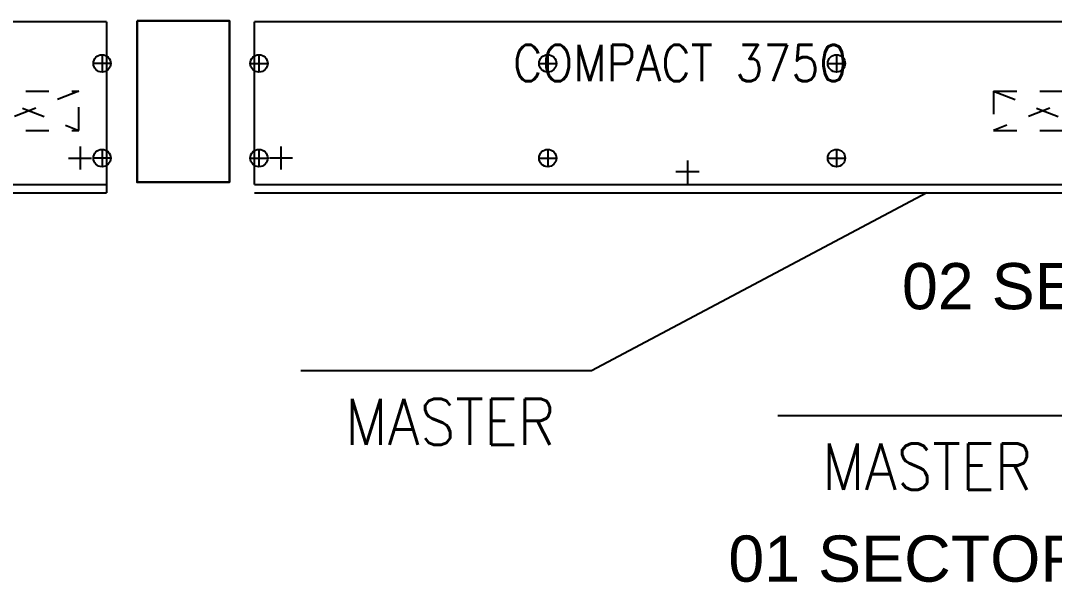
# Model space of a CAD drawing. Header units: millimetres. Extents: x 3075.9 to 3157.7, y 1648.7 to 1706.1.
# Drawn here: x 3126.239 to 3130.714, y 1692.211 to 1694.643 of the extents above; entities that cross this region are included whole.
import ezdxf
from ezdxf.enums import TextEntityAlignment as Align

# ---------------------------------------------------------------- set-up
doc = ezdxf.new("R2010")
doc.units = ezdxf.units.MM
doc.linetypes.add('TRATTEGGIATA', pattern=[0.75, 0.5, -0.25])
doc.linetypes.add('TRATTEGGIATA2', pattern=[0.375, 0.25, -0.125])
for name, color, linetype in [('02', 2, 'Continuous'), ('CAMARAS DE FRIO', 5, 'Continuous'), ('COSTAN-CAM-NOMENCLATURAS', 7, 'Continuous'), ('DESAGUE MAQUINA', 3, 'Continuous'), ('DESAGUE PISO', 7, 'TRATTEGGIATA'), ('GABINETE', 1, 'Continuous'), ('PATAS', 6, 'Continuous'), ('QUADRO_ELETTRICO', 8, 'Continuous'), ('TESTI20', 3, 'Continuous')]:
    doc.layers.add(name, color=color, linetype=linetype)
doc.layers.add('Estructura HoAo', color=7, linetype='Continuous', lineweight=30)
doc.layers.add('MUEBLES DE FRIO', color=7, linetype='Continuous', lineweight=9, true_color=0xffffff)
doc.styles.add('ROMANS', font='romans.shx', dxfattribs={"width": 0.9})
doc.styles.get("Standard").update_dxf_attribs({"font": 'arial.ttf'})
doc.styles.add('TESTI15', font='romans.shx', dxfattribs={"width": 0.9, "height": 1.5})

# ---------------------------------------------------------------- blocks, each defined once
blk = doc.blocks.new('LI_TL1_C_375')
at = {"layer": 'DESAGUE MAQUINA'}
for p, q in [((115, -540), (115, -640)), ((3635, -540), (3635, -640)), ((165, -590), (65, -590)), ((3585, -590), (3685, -590))]:
    blk.add_line(p, q, dxfattribs=at)
at = {"layer": 'DESAGUE PISO'}
for p, q in [((1875, -600), (1875, -700)), ((1925, -650), (1825, -650))]:
    blk.add_line(p, q, dxfattribs=at)
at = {"layer": 'GABINETE'}
for p, q in [((3750, 0), (0, 0)), ((0, -705), (0, 0)), ((0, -705), (3750, -705))]:
    blk.add_line(p, q, dxfattribs=at)
at = {"layer": 'GABINETE', "color": 3, "linetype": 'ByBlock'}
blk.add_line((0, -740), (3750, -740), dxfattribs=at)
at = {"layer": 'PATAS'}
for p, q in [((20, -142.4), (20, -217.6)), ((1270, -142.4), (1270, -217.6)), ((2520, -142.4), (2520, -217.6)), ((3730, -142.4), (3730, -217.6)), ((-17.6, -180), (57.6, -180)), ((1232.4, -180), (1307.6, -180)), ((2482.4, -180), (2557.6, -180)), ((3767.6, -180), (3692.4, -180)), ((20, -552.4), (20, -627.6)), ((1270, -552.4), (1270, -627.6)), ((2520, -552.4), (2520, -627.6)), ((3730, -552.4), (3730, -627.6)), ((-17.6, -590), (57.6, -590)), ((1232.4, -590), (1307.6, -590)), ((2482.4, -590), (2557.6, -590)), ((3767.6, -590), (3692.4, -590))]:
    blk.add_line(p, q, dxfattribs=at)
for centre in [(20, -180), (1270, -180), (2520, -180), (3730, -180), (20, -590), (1270, -590), (2520, -590), (3730, -590)]:
    blk.add_circle(centre, 37.6, dxfattribs=at)
at = {"layer": 'QUADRO_ELETTRICO', "linetype": 'TRATTEGGIATA2'}
for p, q in [((3200, -300), (3630, -300)), ((3200, -300), (3630, -470)), ((3630, -300), (3200, -470)), ((3200, -300), (3200, -470)), ((3630, -470), (3630, -300)), ((3200, -470), (3630, -470))]:
    blk.add_line(p, q, dxfattribs=at)
at = {"layer": 'TESTI20', "style": 'TESTI15', "width": 0.9}
blk.add_text('COMPACT 3750', height=157.097, dxfattribs=at).set_placement((1843.3, -178.6), align=Align.MIDDLE)

msp = doc.modelspace()

# ---------------------------------------------------------------- linework, layer by layer
at = {"layer": 'CAMARAS DE FRIO', "color": 1}
for p, q in [((3130.1611, 1693.8981), (3128.7096, 1693.1265)), ((3128.7096, 1693.1265), (3127.4518, 1693.1265)), ((3130.7746, 1692.9326), (3129.5168, 1692.9326))]:
    msp.add_line(p, q, dxfattribs=at)
at = {"layer": 'COSTAN-CAM-NOMENCLATURAS', "color": 1}
msp.add_line((3126.6112, 1694.6381), (3126.6112, 1693.8981), dxfattribs=at)
at = {"layer": 'Estructura HoAo'}
msp.add_lwpolyline([(3126.743, 1694.6432), (3126.743, 1693.9432), (3127.143, 1693.9432), (3127.143, 1694.6432)], close=True, dxfattribs=at)

# ---------------------------------------------------------------- block references
at = {"layer": 'COSTAN-CAM-NOMENCLATURAS', "xscale": 0.001, "yscale": 0.001, "zscale": 0.001}
for p in [(3122.8612, 1694.6381), (3127.2507, 1694.6381)]:
    msp.add_blockref('LI_TL1_C_375', p, dxfattribs=at)

# ---------------------------------------------------------------- texts
at = {"layer": '02', "char_height": 0.2, "width": 6.194072, "attachment_point": 9}
for s, insert in [('02 SECTOR VERDURAS  ', (3133.2365, 1693.3907)), ('01 SECTOR VERDURAS  ', (3132.4849, 1692.2108))]:
    msp.add_mtext(s, dxfattribs=dict(at, insert=insert))
at = {"layer": 'MUEBLES DE FRIO', "color": 1, "lineweight": 9, "char_height": 0.2, "width": 7.409865, "attachment_point": 2, "style": 'ROMANS'}
for insert in [(3128.0979, 1693.0059, -0.0185), (3130.163, 1692.812, -0.0185)]:
    msp.add_mtext('MASTER', dxfattribs=dict(at, insert=insert))

doc.saveas('drawing.dxf')
